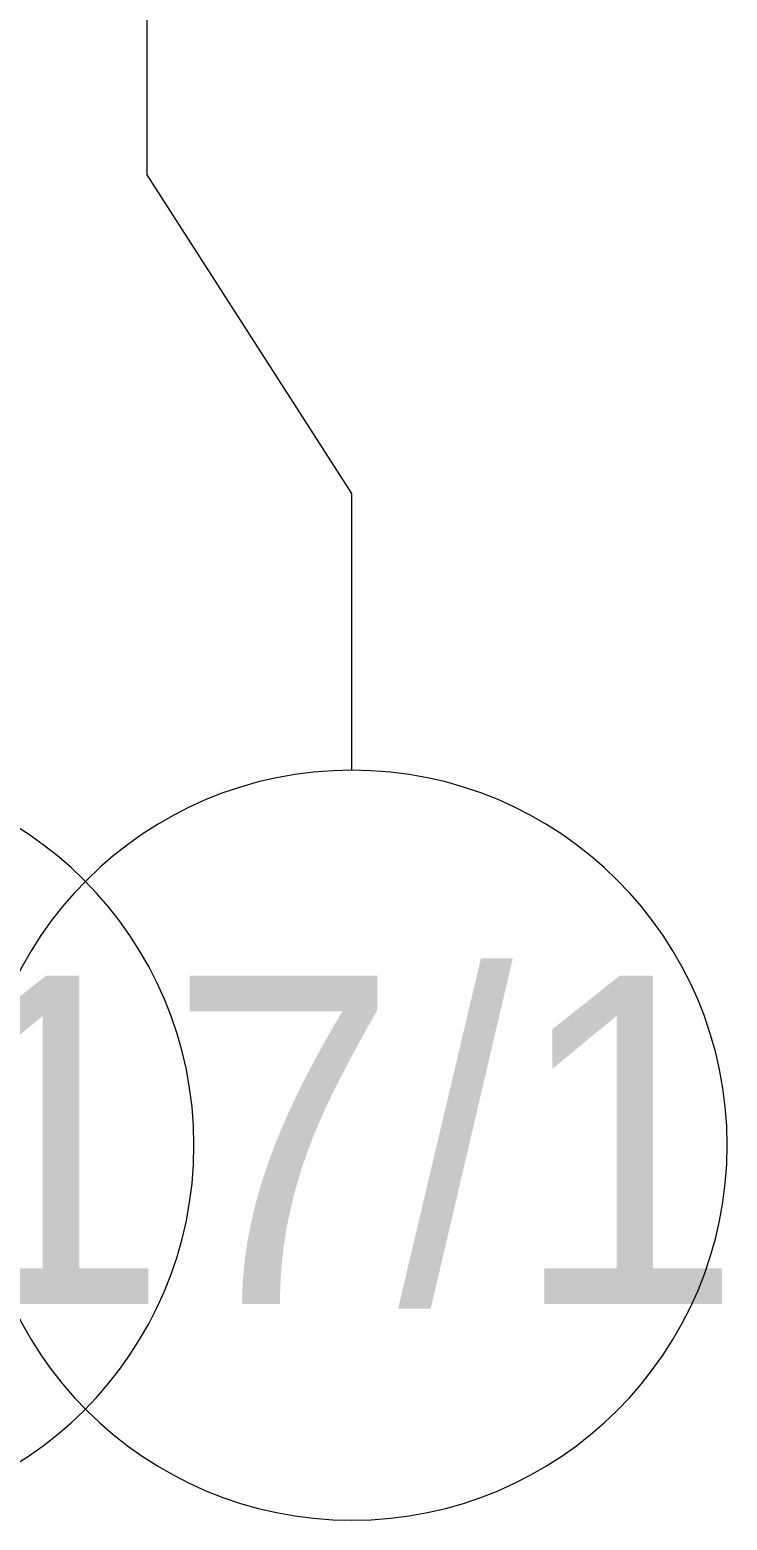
# Model space of a CAD drawing. Header units: millimetres. Extents: x -1113 to 415037, y -3642 to 354837.
# Drawn here: x 350137 to 351624, y -3506 to -327 of the extents above; entities that cross this region are included whole.
import ezdxf

# ---------------------------------------------------------------- set-up
doc = ezdxf.new("R2010")
doc.units = ezdxf.units.MM
doc.layers.add('Оси', color=7, linetype='Continuous', lineweight=9)
doc.layers.add('Оси-1', color=7, linetype='Continuous', lineweight=20)
doc.styles.add('Arial', font='arial.ttf', dxfattribs={"width": 0.9, "height": 700})

# ---------------------------------------------------------------- blocks, each defined once
blk = doc.blocks.new('Ось сетки - D8-29747960-Объем проектирования 3 этажа')
at = {"layer": 'Оси-1'}
for start, end in [(360, 180), (180, 360)]:
    blk.add_arc((0, 0), 4, start, end, dxfattribs=at)

msp = doc.modelspace()

# ---------------------------------------------------------------- linework, layer by layer
at = {"layer": 'Оси'}
msp.add_lwpolyline([(350824.3, -1906.3), (350824.3, -1316.3), (350387.4, -636.3), (350387.4, 4363.7), (350387.4, 22398.1), (350387.4, 27398.1)], dxfattribs=at)

# ---------------------------------------------------------------- block references
at = {"layer": 'Оси-1', "xscale": 199.9999999999999, "yscale": 199.9999999999999, "zscale": 199.9999999999999}
for p in [(349687.4, -2706.3), (350824.3, -2706.3)]:
    msp.add_blockref('Ось сетки - D8-29747960-Объем проектирования 3 этажа', p, dxfattribs=at)

# ---------------------------------------------------------------- texts
at = {"layer": 'Оси', "insert": (349943.8, -2345), "char_height": 700, "width": 2121.265, "attachment_point": 1, "style": 'Arial'}
msp.add_mtext('17/1', dxfattribs=at)

doc.saveas('drawing.dxf')
